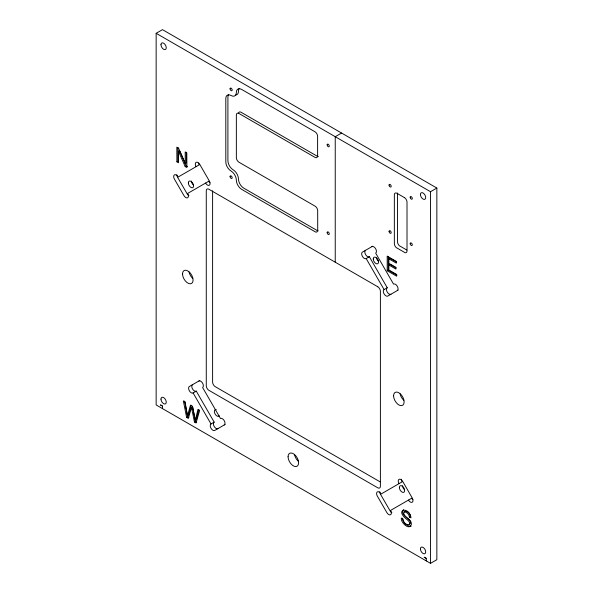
<?xml version="1.0" encoding="UTF-8"?>
<svg xmlns="http://www.w3.org/2000/svg" width="593" height="593" viewBox="0 0 593 593"><rect width="100%" height="100%" fill="white"/><g stroke="black" fill="none" stroke-linecap="round" stroke-linejoin="round"><path stroke-width="0.89" d="M192.347 407.554L192.532 406.805A53.904 31.125 60 0 0 192.814 408.258L195.52 421.408L196.594 422.038M198.803 409.652L196.313 419.829L196.127 418.413M404.5 511.967L405.13 511.233C407.821 511.285 410.23 513.783 410.43 516.451L409.378 517.059C409.177 514.39 406.761 511.892 404.07 511.841C401.706 516.851 412.187 518.764 411.364 524.442C409.444 530.876 400.549 522.522 401.283 518.052L402.862 518.808C403.588 527.37 415.597 525.754 406.005 518.734C394.478 508.935 409.563 506.281 410.979 517.845L409.378 517.059M191.324 405.323L188.515 415.263L188.278 413.625M403.692 509.55C398.392 515.525 415.159 520.202 409.348 524.375M156.152 33.304L162.482 29.65L436.848 188.055L436.848 559.696L430.518 563.35L156.152 404.945L156.152 33.304L430.518 191.709L436.848 188.055M186.261 152.223L186.313 162.845L185.261 163.46L178.552 148.146L176.833 147.168L176.907 161.83L178.508 162.749L178.456 151.222L179.509 150.615L186.217 165.936L187.358 166.589M176.907 161.83L177.959 161.222L177.893 147.472M178.456 151.222L185.164 166.544L186.217 165.936M341.568 133.047L335.238 136.701L335.238 262.202M372.715 246.177L362.442 252.107A3.728 2.157 60 0 0 362.442 256.421A3.728 2.157 60 0 0 366.178 258.57L384.086 289.592A3.728 2.157 60 0 0 384.086 293.898A3.728 2.157 60 0 0 387.815 296.048L398.088 290.118M366.178 258.57L369.343 256.747L387.251 287.761A3.728 2.157 60 0 0 387.251 292.067A3.728 2.157 60 0 0 390.98 294.224M388.875 258.807L396.354 263.129L396.354 261.402L387.199 256.117L387.199 270.734L396.65 276.19L396.65 274.47L388.875 269.978L388.875 265.004L395.879 269.044L395.879 267.332L388.875 263.285L388.875 258.807L389.935 258.2L396.665 262.084M388.875 265.004L389.935 264.389L396.161 267.984M387.199 270.734L388.252 270.126L396.917 275.13M199.782 380.491L189.375 386.495A3.728 2.157 60 0 0 189.375 390.802A3.728 2.157 60 0 0 193.11 392.959L211.019 423.973A3.728 2.157 60 0 0 211.019 428.287A3.728 2.157 60 0 0 214.748 430.436L225.155 424.432M193.11 392.959L196.276 391.128L214.184 422.149A3.728 2.157 60 0 0 214.184 426.456A3.728 2.157 60 0 0 217.913 428.613M384.086 289.592L387.251 287.761M186.625 417.428L188.337 418.428L191.472 407.413L194.46 422.016L196.075 422.965L199.641 410.43L197.958 409.437L195.26 420.437L192.54 406.272L190.516 405.086L187.462 415.871L185.075 401.898L183.356 400.89L186.625 417.428L187.684 416.82L188.826 417.487M194.46 422.016L195.52 421.408M211.019 423.973L214.184 422.149M411.105 526.221C406.798 526.517 403.01 522.24 402.402 518.178M185.164 166.544L186.877 167.522L186.81 152.861L185.201 151.941L185.261 163.46M406.82 250.038L399.4 245.761A3.728 2.157 60 0 1 397.518 241.751L397.518 193.014M380.083 481.835L215.244 386.673A3.728 2.157 60 0 1 212.605 382.1L212.605 190.835M162.504 406.175L160.355 404.937A3.728 2.157 60 0 1 162.504 406.175L162.504 408.614M426.315 558.487L424.165 557.25A3.728 2.157 60 0 1 426.315 558.487L426.315 560.926M184.586 401.157L187.684 416.82M179.509 150.615L179.516 152.386M430.518 191.709L430.518 563.35M388.252 256.421L388.252 270.126M318.204 230.877A3.728 2.157 60 0 1 317.181 230.529L243.745 188.129A7.464 4.307 60 0 1 238.468 178.99A7.464 4.307 60 0 0 233.19 169.85A7.464 4.307 60 0 1 227.912 160.71L227.912 97.348A7.464 4.307 60 0 1 228.624 94.71M235.829 95.006A7.464 4.307 60 0 0 238.468 91.255A7.464 4.307 60 0 1 239.172 88.616M238.556 113.063A3.728 2.157 60 0 1 241.106 112.277L317.085 156.137A3.728 2.157 60 0 0 318.404 156.493M403.826 400.297A7.464 4.307 60 0 1 400.097 393.834M192.777 278.443A7.464 4.307 60 0 1 189.048 271.987M298.301 461.221A7.464 4.307 60 0 1 294.573 454.757M378.371 261.202A3.728 2.157 60 0 1 376.511 257.97M404.508 489.744A3.728 2.157 60 0 1 402.551 485.674M193.459 185.12A3.728 2.157 60 0 1 191.502 181.05M408.481 500.069A3.728 2.157 60 0 0 412.217 502.227A3.728 2.157 60 0 0 412.217 497.92L402.736 481.501A3.728 2.157 60 0 0 399.007 479.352A3.728 2.157 60 0 0 399.007 483.658M196.09 166.663A3.728 2.157 60 0 1 196.09 162.356A3.728 2.157 60 0 1 199.826 164.513L209.299 180.924A3.728 2.157 60 0 1 209.299 185.231A3.728 2.157 60 0 1 205.571 183.081M371.922 246.636A3.728 2.157 60 0 1 375.651 248.793A3.728 2.157 60 0 1 375.651 253.1L393.559 284.121A3.728 2.157 60 0 1 397.288 286.271A3.728 2.157 60 0 1 397.288 290.577M198.855 381.025A3.728 2.157 60 0 1 202.584 383.182A3.728 2.157 60 0 1 202.584 387.488L220.492 418.502A3.728 2.157 60 0 1 224.221 420.659A3.728 2.157 60 0 1 224.221 424.966M391.877 512.708A3.728 2.157 60 0 1 390.009 510.736L380.536 494.325A3.728 2.157 60 0 1 379.765 491.723M401.402 479.233A3.728 2.157 60 0 0 402.173 481.827L381.099 493.999A3.728 2.157 60 0 0 377.37 491.842A3.728 2.157 60 0 0 377.37 496.148L386.844 512.567A3.728 2.157 60 0 0 390.572 514.717A3.728 2.157 60 0 0 390.572 510.41L411.646 498.246A3.728 2.157 60 0 0 412.832 499.714M188.959 195.712A3.728 2.157 60 0 1 187.099 193.748L177.618 177.329A3.728 2.157 60 0 1 176.847 174.727M209.915 182.726A3.728 2.157 60 0 1 208.736 181.25L187.662 193.422A3.728 2.157 60 0 1 187.662 197.728A3.728 2.157 60 0 1 183.934 195.571L174.453 179.16A3.728 2.157 60 0 1 174.453 174.853A3.728 2.157 60 0 1 178.182 177.003L199.255 164.839A3.728 2.157 60 0 1 198.573 163.075M369.343 256.747A3.728 2.157 60 0 1 365.614 254.59A3.728 2.157 60 0 1 365.614 250.283M196.276 391.128A3.728 2.157 60 0 1 192.547 388.978A3.728 2.157 60 0 1 192.547 384.672M219.269 415.804A3.728 2.157 60 0 1 214.888 413.61A3.728 2.157 60 0 1 216.297 409.622M317.715 230.217L316.959 231.922A3.728 2.157 60 0 1 315.076 231.744L241.633 189.345A7.464 4.307 60 0 1 236.355 180.205A7.464 4.307 60 0 0 231.085 171.066A7.464 4.307 60 0 1 225.807 161.926L225.807 98.564A7.464 4.307 60 0 1 231.085 95.517A7.464 4.307 60 0 0 236.355 92.471A7.464 4.307 60 0 1 241.633 89.424L314.972 131.772A3.728 2.157 60 0 1 317.611 136.338L317.611 155.833A3.728 2.157 60 0 1 314.972 157.36L238.994 113.493A3.728 2.157 60 0 0 236.355 115.012L236.355 157.664A3.728 2.157 60 0 0 238.994 162.23L315.053 206.142A3.728 2.157 60 0 1 317.685 210.708L317.715 230.217M404.382 197.58L396.991 193.318A3.728 2.157 60 0 0 394.352 194.845L394.352 243.582A3.728 2.157 60 0 0 396.235 247.585L405.138 252.722A3.728 2.157 60 0 0 407.013 250.891L407.013 202.154A3.728 2.157 60 0 0 404.382 197.58M377.756 286.753L208.914 189.271A3.728 2.157 60 0 0 206.275 190.798L206.275 385.754A3.728 2.157 60 0 0 208.914 390.327L377.756 487.802A3.728 2.157 60 0 0 380.395 486.282L380.395 291.319A3.728 2.157 60 0 0 377.756 286.753M160.977 44.705A3.728 2.157 60 0 0 164.936 49.627A3.728 2.157 60 0 0 164.936 44.356A3.728 2.157 60 0 0 160.977 44.705M327.158 144.848A1.49 0.86 60 0 0 328.737 146.812A1.49 0.86 60 0 0 328.737 144.707A1.49 0.86 60 0 0 327.158 144.848M230.077 176.529A1.49 0.86 60 0 0 231.655 178.493A1.49 0.86 60 0 0 231.655 176.388A1.49 0.86 60 0 0 230.077 176.529M230.077 88.794A1.49 0.86 60 0 0 231.655 90.766A1.49 0.86 60 0 0 231.655 88.653A1.49 0.86 60 0 0 230.077 88.794M327.166 232.708A1.49 0.86 60 0 0 328.833 234.531A1.49 0.86 60 0 0 328.641 232.315A1.49 0.86 60 0 0 327.166 232.708M420.437 549.288A3.728 2.157 60 0 0 424.647 553.773A3.728 2.157 60 0 0 424.084 548.214A3.728 2.157 60 0 0 420.437 549.288M160.977 399.119A3.728 2.157 60 0 0 164.936 404.041A3.728 2.157 60 0 0 164.936 398.763A3.728 2.157 60 0 0 160.977 399.119M288.057 456.736A7.464 4.307 60 0 0 295.974 466.58A7.464 4.307 60 0 0 295.974 456.024A7.464 4.307 60 0 0 288.057 456.736M182.533 273.959A7.464 4.307 60 0 0 190.449 283.802A7.464 4.307 60 0 0 190.449 273.254A7.464 4.307 60 0 0 182.533 273.959M393.582 395.805A7.464 4.307 60 0 0 401.498 405.649A7.464 4.307 60 0 0 401.498 395.101A7.464 4.307 60 0 0 393.582 395.805M420.415 194.489A3.728 2.157 60 0 0 424.373 199.418A3.728 2.157 60 0 0 424.373 194.141A3.728 2.157 60 0 0 420.415 194.489M410.186 197.276A1.49 0.86 60 0 0 411.764 199.248A1.49 0.86 60 0 0 411.764 197.135A1.49 0.86 60 0 0 410.186 197.276M410.186 243.582A1.49 0.86 60 0 0 411.764 245.554A1.49 0.86 60 0 0 411.764 243.441A1.49 0.86 60 0 0 410.186 243.582M389.075 185.098A1.49 0.86 60 0 0 390.661 187.062A1.49 0.86 60 0 0 390.661 184.949A1.49 0.86 60 0 0 389.075 185.098M389.075 231.396A1.49 0.86 60 0 0 390.661 233.368A1.49 0.86 60 0 0 390.661 231.255A1.49 0.86 60 0 0 389.075 231.396M399.385 487.498A3.728 2.157 60 0 0 403.344 492.42A3.728 2.157 60 0 0 403.344 487.142A3.728 2.157 60 0 0 399.385 487.498M373.256 258.956A3.728 2.157 60 0 0 377.207 263.878A3.728 2.157 60 0 0 377.207 258.6A3.728 2.157 60 0 0 373.256 258.956M188.337 182.874A3.728 2.157 60 0 0 192.295 187.796A3.728 2.157 60 0 0 192.295 182.525A3.728 2.157 60 0 0 188.337 182.874"/></g></svg>
